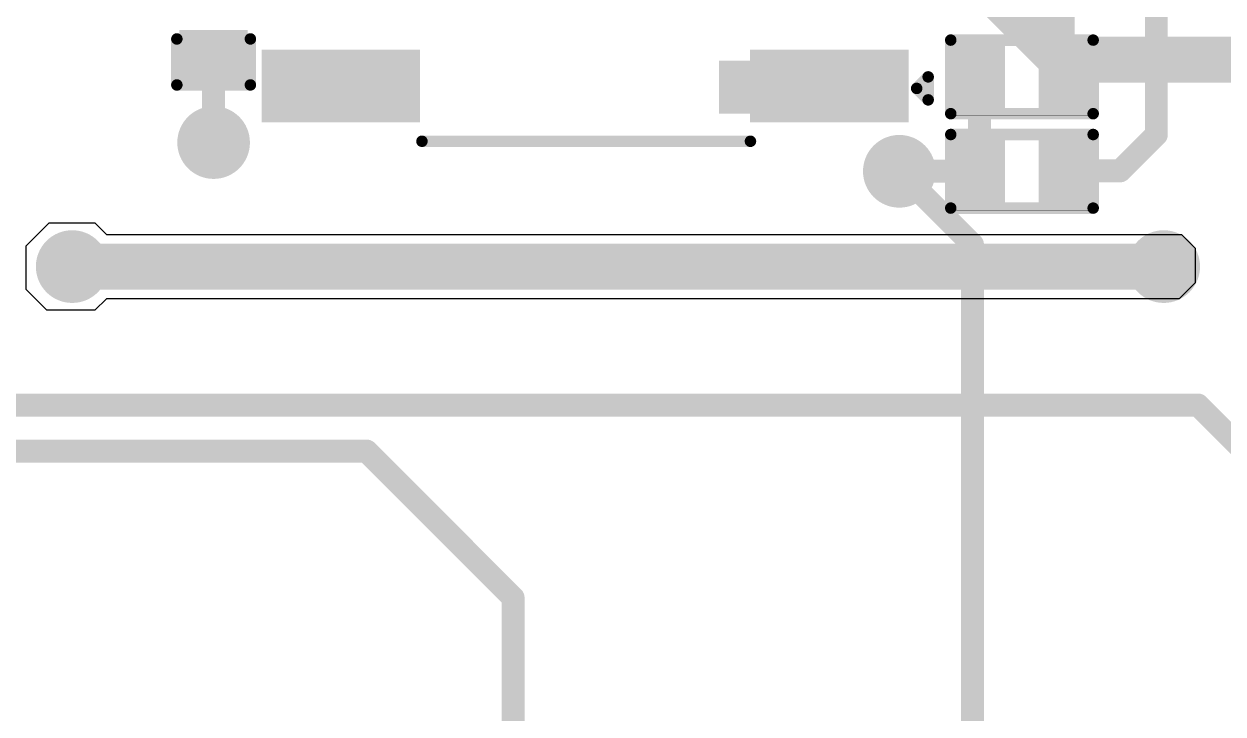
# Model space of a CAD drawing. Header units: millimetres. Extents: x -1.62 to 7.16, y -0.1 to 4.29.
# Drawn here: x 2.812 to 3.334, y 2.664 to 2.965 of the extents above; entities that cross this region are included whole.
import ezdxf

# ---------------------------------------------------------------- set-up
doc = ezdxf.new("R2010")
doc.units = ezdxf.units.MM
doc.header["$MEASUREMENT"] = 0
for name, color, linetype in [('BottomLayer', 5, 'Continuous'), ('BottomSolder', 6, 'Continuous'), ('TopLayer', 1, 'Continuous'), ('TopOverlay', 2, 'Continuous'), ('TopPaste', 8, 'Continuous'), ('TopSolder', 216, 'Continuous'), ('ViaHoleLayer', 16, 'Continuous')]:
    doc.layers.add(name, color=color, linetype=linetype)

# ---------------------------------------------------------------- blocks, each defined once
blk = doc.blocks.new('SOIC_8_0_154___3_90___W______9')
at = {"layer": 'TopLayer'}
for points in [[(-0.13681, 0.06319), (-0.13681, 0.08681), (-0.07579, 0.08681), (-0.07579, 0.06319)], [(0.07579, 0.06319), (0.07579, 0.08681), (0.13681, 0.08681), (0.13681, 0.06319)], [(-0.13681, 0.01319), (-0.13681, 0.03681), (-0.07579, 0.03681), (-0.07579, 0.01319)], [(0.07579, 0.01319), (0.07579, 0.03681), (0.13681, 0.03681), (0.13681, 0.01319)], [(-0.13681, -0.03681), (-0.13681, -0.01319), (-0.07579, -0.01319), (-0.07579, -0.03681)], [(0.07579, -0.03681), (0.07579, -0.01319), (0.13681, -0.01319), (0.13681, -0.03681)], [(-0.13681, -0.08681), (-0.13681, -0.06319), (-0.07579, -0.06319), (-0.07579, -0.08681)], [(0.07579, -0.08681), (0.07579, -0.06319), (0.13681, -0.06319), (0.13681, -0.08681)]]:
    blk.add_hatch(color=1, dxfattribs=at).paths.add_polyline_path(points)
at = {"layer": 'TopOverlay'}
blk.add_hatch(color=2, dxfattribs=at).paths.add_polyline_path([(-0.07237, 0.064), (-0.05837, 0.064), (-0.05837, 0.087), (-0.07237, 0.087)])
at = {"layer": 'TopPaste'}
for points in [[(-0.13681, 0.06319), (-0.13681, 0.08681), (-0.07579, 0.08681), (-0.07579, 0.06319)], [(0.07579, 0.06319), (0.07579, 0.08681), (0.13681, 0.08681), (0.13681, 0.06319)], [(-0.13681, 0.01319), (-0.13681, 0.03681), (-0.07579, 0.03681), (-0.07579, 0.01319)], [(0.07579, 0.01319), (0.07579, 0.03681), (0.13681, 0.03681), (0.13681, 0.01319)], [(-0.13681, -0.03681), (-0.13681, -0.01319), (-0.07579, -0.01319), (-0.07579, -0.03681)], [(0.07579, -0.03681), (0.07579, -0.01319), (0.13681, -0.01319), (0.13681, -0.03681)], [(-0.13681, -0.08681), (-0.13681, -0.06319), (-0.07579, -0.06319), (-0.07579, -0.08681)], [(0.07579, -0.08681), (0.07579, -0.06319), (0.13681, -0.06319), (0.13681, -0.08681)]]:
    blk.add_hatch(color=8, dxfattribs=at).paths.add_polyline_path(points)
at = {"layer": 'TopSolder'}
for points in [[(-0.14081, 0.05919), (-0.14081, 0.09081), (-0.07179, 0.09081), (-0.07179, 0.05919)], [(0.07179, 0.05919), (0.07179, 0.09081), (0.14081, 0.09081), (0.14081, 0.05919)], [(-0.14081, 0.00919), (-0.14081, 0.04081), (-0.07179, 0.04081), (-0.07179, 0.00919)], [(0.07179, 0.00919), (0.07179, 0.04081), (0.14081, 0.04081), (0.14081, 0.00919)], [(-0.14081, -0.04081), (-0.14081, -0.00919), (-0.07179, -0.00919), (-0.07179, -0.04081)], [(0.07179, -0.04081), (0.07179, -0.00919), (0.14081, -0.00919), (0.14081, -0.04081)], [(-0.14081, -0.09081), (-0.14081, -0.05919), (-0.07179, -0.05919), (-0.07179, -0.09081)], [(0.07179, -0.09081), (0.07179, -0.05919), (0.14081, -0.05919), (0.14081, -0.09081)]]:
    blk.add_hatch(color=216, dxfattribs=at).paths.add_polyline_path(points)
at = {"layer": 'TopOverlay', "const_width": 0.005}
for points in [[(0.071, 0.099), (-0.072, 0.099)], [(-0.14437, 0.076), (-0.14937, 0.081)], [(-0.14937, 0.081), (-0.14937, 0.071)], [(-0.14437, 0.076), (-0.14937, 0.071)], [(0.071, -0.099), (-0.072, -0.099)]]:
    blk.add_lwpolyline(points, dxfattribs=at)
at = {"layer": 'TopOverlay', "const_width": 0.0025}
for points in [[(-0.07325, 0.099, 1), (-0.07075, 0.099, 1)], [(0.06975, 0.099, 1), (0.07225, 0.099, 1)], [(-0.15062, 0.081, 1), (-0.14812, 0.081, 1)], [(-0.15062, 0.081, 1), (-0.14812, 0.081, 1)], [(-0.14562, 0.076, 1), (-0.14312, 0.076, 1)], [(-0.14562, 0.076, 1), (-0.14312, 0.076, 1)], [(-0.15062, 0.071, 1), (-0.14812, 0.071, 1)], [(-0.15062, 0.071, 1), (-0.14812, 0.071, 1)], [(-0.07325, -0.099, 1), (-0.07075, -0.099, 1)], [(0.06975, -0.099, 1), (0.07225, -0.099, 1)]]:
    blk.add_lwpolyline(points, format="xyb", close=True, dxfattribs=at)
blk = doc.blocks.new('R___0402_30')
at = {"layer": 'TopLayer'}
for points in [[(-0.0275, -0.0125), (-0.0275, 0.0125), (-0.0095, 0.0125), (-0.0095, -0.0125)], [(0.0095, -0.0125), (0.0095, 0.0125), (0.0275, 0.0125), (0.0275, -0.0125)]]:
    blk.add_hatch(color=1, dxfattribs=at).paths.add_polyline_path(points)
at = {"layer": 'TopPaste'}
for points in [[(-0.0275, -0.0125), (-0.0275, 0.0125), (-0.0095, 0.0125), (-0.0095, -0.0125)], [(0.0095, -0.0125), (0.0095, 0.0125), (0.0275, 0.0125), (0.0275, -0.0125)]]:
    blk.add_hatch(color=8, dxfattribs=at).paths.add_polyline_path(points)
at = {"layer": 'TopSolder'}
for points in [[(-0.02967, -0.01467), (-0.02967, 0.01467), (-0.00733, 0.01467), (-0.00733, -0.01467)], [(0.00733, -0.01467), (0.00733, 0.01467), (0.02967, 0.01467), (0.02967, -0.01467)]]:
    blk.add_hatch(color=216, dxfattribs=at).paths.add_polyline_path(points)
at = {"layer": 'TopOverlay'}
for points, const_width in [([(-0.031, 0.016), (0.031, 0.016)], 0.005), ([(-0.031, -0.016), (-0.031, 0.016)], 0.005), ([(0.031, -0.016), (0.031, 0.016)], 0.005), ([(-0.031, -0.016), (0.031, -0.016)], 0.005), ([(-0.032, -0.017), (0.032, -0.017)], 0.000127)]:
    blk.add_lwpolyline(points, dxfattribs=dict(at, const_width=const_width))
for points, const_width in [([(-0.03225, 0.016, 1), (-0.02975, 0.016, 1)], 0.0025), ([(-0.03225, 0.016, 1), (-0.02975, 0.016, 1)], 0.0025), ([(0.02975, 0.016, 1), (0.03225, 0.016, 1)], 0.0025), ([(0.02975, 0.016, 1), (0.03225, 0.016, 1)], 0.0025), ([(-0.03225, -0.016, 1), (-0.02975, -0.016, 1)], 0.0025), ([(-0.03225, -0.016, 1), (-0.02975, -0.016, 1)], 0.0025), ([(0.02975, -0.016, 1), (0.03225, -0.016, 1)], 0.0025), ([(0.02975, -0.016, 1), (0.03225, -0.016, 1)], 0.0025), ([(-0.03203, -0.017, 1), (-0.03197, -0.017, 1)], 0.0000635), ([(0.03197, -0.017, 1), (0.03203, -0.017, 1)], 0.0000635)]:
    blk.add_lwpolyline(points, format="xyb", close=True, dxfattribs=dict(at, const_width=const_width))
blk = doc.blocks.new('R___0402_34')
at = {"layer": 'TopLayer'}
for points in [[(-0.0275, -0.0125), (-0.0275, 0.0125), (-0.0095, 0.0125), (-0.0095, -0.0125)], [(0.0095, -0.0125), (0.0095, 0.0125), (0.0275, 0.0125), (0.0275, -0.0125)]]:
    blk.add_hatch(color=1, dxfattribs=at).paths.add_polyline_path(points)
at = {"layer": 'TopPaste'}
for points in [[(-0.0275, -0.0125), (-0.0275, 0.0125), (-0.0095, 0.0125), (-0.0095, -0.0125)], [(0.0095, -0.0125), (0.0095, 0.0125), (0.0275, 0.0125), (0.0275, -0.0125)]]:
    blk.add_hatch(color=8, dxfattribs=at).paths.add_polyline_path(points)
at = {"layer": 'TopSolder'}
for points in [[(-0.02967, -0.01467), (-0.02967, 0.01467), (-0.00733, 0.01467), (-0.00733, -0.01467)], [(0.00733, -0.01467), (0.00733, 0.01467), (0.02967, 0.01467), (0.02967, -0.01467)]]:
    blk.add_hatch(color=216, dxfattribs=at).paths.add_polyline_path(points)
at = {"layer": 'TopOverlay'}
for points, const_width in [([(-0.031, 0.016), (0.031, 0.016)], 0.005), ([(-0.031, -0.016), (-0.031, 0.016)], 0.005), ([(0.031, -0.016), (0.031, 0.016)], 0.005), ([(-0.031, -0.016), (0.031, -0.016)], 0.005), ([(-0.032, -0.017), (0.032, -0.017)], 0.000127)]:
    blk.add_lwpolyline(points, dxfattribs=dict(at, const_width=const_width))
for points, const_width in [([(-0.03225, 0.016, 1), (-0.02975, 0.016, 1)], 0.0025), ([(-0.03225, 0.016, 1), (-0.02975, 0.016, 1)], 0.0025), ([(0.02975, 0.016, 1), (0.03225, 0.016, 1)], 0.0025), ([(0.02975, 0.016, 1), (0.03225, 0.016, 1)], 0.0025), ([(-0.03225, -0.016, 1), (-0.02975, -0.016, 1)], 0.0025), ([(-0.03225, -0.016, 1), (-0.02975, -0.016, 1)], 0.0025), ([(0.02975, -0.016, 1), (0.03225, -0.016, 1)], 0.0025), ([(0.02975, -0.016, 1), (0.03225, -0.016, 1)], 0.0025), ([(-0.03203, -0.017, 1), (-0.03197, -0.017, 1)], 0.0000635), ([(0.03197, -0.017, 1), (0.03203, -0.017, 1)], 0.0000635)]:
    blk.add_lwpolyline(points, format="xyb", close=True, dxfattribs=dict(at, const_width=const_width))
blk = doc.blocks.new('C___0402_62')
at = {"layer": 'TopLayer'}
for points in [[(-0.0275, -0.0125), (-0.0275, 0.0125), (-0.0095, 0.0125), (-0.0095, -0.0125)], [(0.0095, -0.0125), (0.0095, 0.0125), (0.0275, 0.0125), (0.0275, -0.0125)]]:
    blk.add_hatch(color=1, dxfattribs=at).paths.add_polyline_path(points)
at = {"layer": 'TopPaste'}
for points in [[(-0.0275, -0.0125), (-0.0275, 0.0125), (-0.0095, 0.0125), (-0.0095, -0.0125)], [(0.0095, -0.0125), (0.0095, 0.0125), (0.0275, 0.0125), (0.0275, -0.0125)]]:
    blk.add_hatch(color=8, dxfattribs=at).paths.add_polyline_path(points)
at = {"layer": 'TopSolder'}
for points in [[(-0.02986, -0.01486), (-0.02986, 0.01486), (-0.00714, 0.01486), (-0.00714, -0.01486)], [(0.00714, -0.01486), (0.00714, 0.01486), (0.02986, 0.01486), (0.02986, -0.01486)]]:
    blk.add_hatch(color=216, dxfattribs=at).paths.add_polyline_path(points)
at = {"layer": 'TopOverlay', "const_width": 0.005}
for points in [[(-0.031, -0.016), (-0.031, 0.016)], [(-0.011, 0.016), (-0.031, 0.016)], [(0.031, 0.016), (0.011, 0.016)], [(0.031, -0.016), (0.031, 0.016)], [(-0.011, -0.016), (-0.031, -0.016)], [(0.031, -0.016), (0.011, -0.016)]]:
    blk.add_lwpolyline(points, dxfattribs=at)
at = {"layer": 'TopOverlay', "const_width": 0.0025}
for points in [[(-0.03225, 0.016, 1), (-0.02975, 0.016, 1)], [(-0.03225, 0.016, 1), (-0.02975, 0.016, 1)], [(-0.01225, 0.016, 1), (-0.00975, 0.016, 1)], [(0.00975, 0.016, 1), (0.01225, 0.016, 1)], [(0.02975, 0.016, 1), (0.03225, 0.016, 1)], [(0.02975, 0.016, 1), (0.03225, 0.016, 1)], [(-0.03225, -0.016, 1), (-0.02975, -0.016, 1)], [(-0.03225, -0.016, 1), (-0.02975, -0.016, 1)], [(-0.01225, -0.016, 1), (-0.00975, -0.016, 1)], [(0.00975, -0.016, 1), (0.01225, -0.016, 1)], [(0.02975, -0.016, 1), (0.03225, -0.016, 1)], [(0.02975, -0.016, 1), (0.03225, -0.016, 1)]]:
    blk.add_lwpolyline(points, format="xyb", close=True, dxfattribs=at)

msp = doc.modelspace()

# ---------------------------------------------------------------- hatches: boundary and pattern name
at = {"layer": 'BottomLayer'}
h = msp.add_hatch(color=5, dxfattribs=at)
edge = h.paths.add_edge_path()
edge.add_arc((2.89464, 2.91294), 0.01181, 0, 360)
h = msp.add_hatch(color=5, dxfattribs=at)
edge = h.paths.add_edge_path()
edge.add_arc((3.19315, 2.90044), 0.01181, 0, 360)
h = msp.add_hatch(color=5, dxfattribs=at)
edge = h.paths.add_edge_path()
edge.add_arc((2.83307, 2.859), 0.01181, 0, 360)
h = msp.add_hatch(color=5, dxfattribs=at)
edge = h.paths.add_edge_path()
edge.add_arc((3.30825, 2.859), 0.01181, 0, 360)
at = {"layer": 'BottomSolder'}
h = msp.add_hatch(color=6, dxfattribs=at)
edge = h.paths.add_edge_path()
edge.add_arc((2.89464, 2.91294), 0.01581, 0, 360)
h = msp.add_hatch(color=6, dxfattribs=at)
edge = h.paths.add_edge_path()
edge.add_arc((3.19315, 2.90044), 0.01581, 0, 360)
h = msp.add_hatch(color=6, dxfattribs=at)
edge = h.paths.add_edge_path()
edge.add_arc((2.83307, 2.859), 0.01581, 0, 360)
h = msp.add_hatch(color=6, dxfattribs=at)
edge = h.paths.add_edge_path()
edge.add_arc((3.30825, 2.859), 0.01581, 0, 360)
at = {"layer": 'TopLayer'}
h = msp.add_hatch(color=1, dxfattribs=at)
edge = h.paths.add_edge_path()
edge.add_arc((2.89464, 2.91294), 0.01181, 0, 360)
h = msp.add_hatch(color=1, dxfattribs=at)
edge = h.paths.add_edge_path()
edge.add_arc((3.19315, 2.90044), 0.01181, 0, 360)
h = msp.add_hatch(color=1, dxfattribs=at)
edge = h.paths.add_edge_path()
edge.add_arc((2.83307, 2.859), 0.01181, 0, 360)
h = msp.add_hatch(color=1, dxfattribs=at)
edge = h.paths.add_edge_path()
edge.add_arc((3.30825, 2.859), 0.01181, 0, 360)
at = {"layer": 'TopSolder'}
h = msp.add_hatch(color=216, dxfattribs=at)
edge = h.paths.add_edge_path()
edge.add_arc((2.89464, 2.91294), 0.01581, 0, 360)
h = msp.add_hatch(color=216, dxfattribs=at)
edge = h.paths.add_edge_path()
edge.add_arc((3.19315, 2.90044), 0.01581, 0, 360)
h = msp.add_hatch(color=216, dxfattribs=at)
edge = h.paths.add_edge_path()
edge.add_arc((2.83307, 2.859), 0.01581, 0, 360)
h = msp.add_hatch(color=216, dxfattribs=at)
edge = h.paths.add_edge_path()
edge.add_arc((3.30825, 2.859), 0.01581, 0, 360)
at = {"layer": 'ViaHoleLayer'}
h = msp.add_hatch(color=16, dxfattribs=at)
edge = h.paths.add_edge_path()
edge.add_arc((2.89464, 2.91294), 0.00591, 0, 360)
h = msp.add_hatch(color=16, dxfattribs=at)
edge = h.paths.add_edge_path()
edge.add_arc((3.19315, 2.90044), 0.00591, 0, 360)
h = msp.add_hatch(color=16, dxfattribs=at)
edge = h.paths.add_edge_path()
edge.add_arc((2.83307, 2.859), 0.00591, 0, 360)
h = msp.add_hatch(color=16, dxfattribs=at)
edge = h.paths.add_edge_path()
edge.add_arc((3.30825, 2.859), 0.00591, 0, 360)

# ---------------------------------------------------------------- linework, layer by layer
at = {"layer": 'BottomLayer'}
for points, const_width in [([(2.98951, 3.22349), (3.264, 2.949)], 0.02), ([(3.264, 2.949), (3.35894, 2.949)], 0.02), ([(3.19315, 2.90044), (3.225, 2.86859)], 0.01), ([(3.225, 2.364), (3.225, 2.86859)], 0.01)]:
    msp.add_lwpolyline(points, dxfattribs=dict(at, const_width=const_width))
for points, const_width in [([(3.259, 2.949, 1), (3.269, 2.949, 1)], 0.01), ([(3.259, 2.949, 1), (3.269, 2.949, 1)], 0.01), ([(3.19065, 2.90044, 1), (3.19565, 2.90044, 1)], 0.005), ([(3.2225, 2.86859, 1), (3.2275, 2.86859, 1)], 0.005), ([(3.2225, 2.86859, 1), (3.2275, 2.86859, 1)], 0.005)]:
    msp.add_lwpolyline(points, format="xyb", close=True, dxfattribs=dict(at, const_width=const_width))
at = {"layer": 'TopLayer'}
for p, q in [((2.813, 2.868), (2.823, 2.878)), ((2.823, 2.878), (2.843, 2.878)), ((2.843, 2.878), (2.848, 2.873)), ((2.848, 2.873), (3.316, 2.873)), ((3.316, 2.873), (3.32197, 2.86703)), ((2.813, 2.849), (2.813, 2.868)), ((3.32197, 2.86703), (3.32197, 2.85197)), ((3.32197, 2.85197), (3.315, 2.845)), ((2.822, 2.84), (2.813, 2.849)), ((2.848, 2.845), (2.843, 2.84)), ((3.315, 2.845), (2.848, 2.845)), ((2.843, 2.84), (2.822, 2.84))]:
    msp.add_line(p, q, dxfattribs=at)
for points, const_width in [([(3.30504, 2.9164), (3.30504, 3.2617)], 0.01), ([(3.26446, 2.94209), (3.26446, 3.0251)], 0.01), ([(2.89464, 2.91294), (2.89464, 2.9505)], 0.01), ([(3.22804, 2.90044), (3.22804, 2.9415)], 0.01), ([(3.26446, 2.94209), (3.26504, 2.9415)], 0.01), ([(3.28926, 2.90063), (3.30504, 2.9164)], 0.01), ([(3.19315, 2.90044), (3.22804, 2.90044)], 0.01), ([(3.26504, 2.90044), (3.26522, 2.90063)], 0.01), ([(3.26522, 2.90063), (3.28926, 2.90063)], 0.01), ([(2.83307, 2.859), (3.30825, 2.859)], 0.02), ([(2.63342, 2.79878), (3.32322, 2.79878)], 0.01), ([(3.32322, 2.79878), (3.425, 2.697)], 0.01), ([(2.62381, 2.77878), (2.96122, 2.77878)], 0.01), ([(2.96122, 2.77878), (3.025, 2.715)], 0.01), ([(3.025, 2.364), (3.025, 2.715)], 0.01)]:
    msp.add_lwpolyline(points, dxfattribs=dict(at, const_width=const_width))
for points, const_width in [([(2.89214, 2.9505, 1), (2.89714, 2.9505, 1)], 0.005), ([(3.22554, 2.9415, 1), (3.23054, 2.9415, 1)], 0.005), ([(3.26196, 2.94209, 1), (3.26696, 2.94209, 1)], 0.005), ([(3.26196, 2.94209, 1), (3.26696, 2.94209, 1)], 0.005), ([(3.26254, 2.9415, 1), (3.26754, 2.9415, 1)], 0.005), ([(2.89214, 2.91294, 1), (2.89714, 2.91294, 1)], 0.005), ([(3.30254, 2.9164, 1), (3.30754, 2.9164, 1)], 0.005), ([(3.30254, 2.9164, 1), (3.30754, 2.9164, 1)], 0.005), ([(3.19065, 2.90044, 1), (3.19565, 2.90044, 1)], 0.005), ([(3.22554, 2.90044, 1), (3.23054, 2.90044, 1)], 0.005), ([(3.22554, 2.90044, 1), (3.23054, 2.90044, 1)], 0.005), ([(3.26254, 2.90044, 1), (3.26754, 2.90044, 1)], 0.005), ([(3.26272, 2.90063, 1), (3.26772, 2.90063, 1)], 0.005), ([(3.26272, 2.90063, 1), (3.26772, 2.90063, 1)], 0.005), ([(3.28676, 2.90063, 1), (3.29176, 2.90063, 1)], 0.005), ([(3.28676, 2.90063, 1), (3.29176, 2.90063, 1)], 0.005), ([(2.82807, 2.859, 1), (2.83807, 2.859, 1)], 0.01), ([(3.30325, 2.859, 1), (3.31325, 2.859, 1)], 0.01), ([(3.32072, 2.79878, 1), (3.32572, 2.79878, 1)], 0.005), ([(3.32072, 2.79878, 1), (3.32572, 2.79878, 1)], 0.005), ([(2.95872, 2.77878, 1), (2.96372, 2.77878, 1)], 0.005), ([(2.95872, 2.77878, 1), (2.96372, 2.77878, 1)], 0.005), ([(3.0225, 2.715, 1), (3.0275, 2.715, 1)], 0.005), ([(3.0225, 2.715, 1), (3.0275, 2.715, 1)], 0.005)]:
    msp.add_lwpolyline(points, format="xyb", close=True, dxfattribs=dict(at, const_width=const_width))
at = {"layer": 'TopSolder', "const_width": 0.02}
msp.add_lwpolyline([(2.83307, 2.859), (3.30825, 2.859)], dxfattribs=at)
at = {"layer": 'TopSolder', "const_width": 0.01}
for points in [[(2.82807, 2.859, 1), (2.83807, 2.859, 1)], [(3.30325, 2.859, 1), (3.31325, 2.859, 1)]]:
    msp.add_lwpolyline(points, format="xyb", close=True, dxfattribs=at)

# ---------------------------------------------------------------- block references
for name, p, rotation in [('SOIC_8_0_154___3_90___W______9', (3.05634, 3.0125), 180), ('C___0402_62', (2.89464, 2.969), 270)]:
    msp.add_blockref(name, p, dxfattribs=dict(rotation=rotation))
for name, p in [('R___0402_30', (3.24654, 2.9415)), ('R___0402_34', (3.24654, 2.90044))]:
    msp.add_blockref(name, p)

doc.saveas('drawing.dxf')
